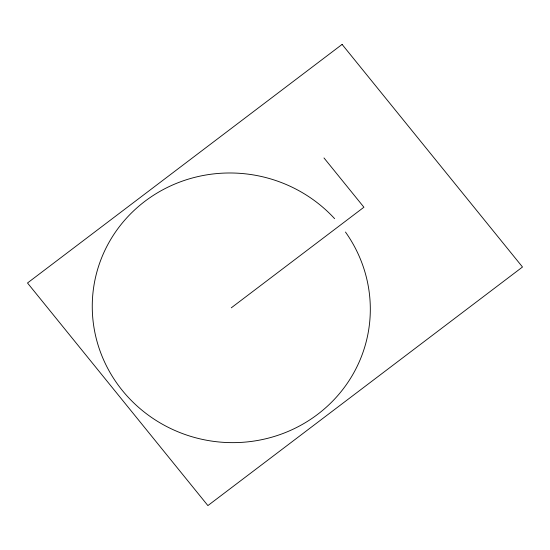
<?xml version="1.0" encoding="UTF-8"?>
<svg xmlns="http://www.w3.org/2000/svg" width="550" height="550" viewBox="0 0 550 550"><rect width="100%" height="100%" fill="white"/><g stroke="black" fill="none" stroke-linecap="round" stroke-linejoin="round"><path stroke-width="0.82" d="M231.289 307.814L363.921 207.226L323.978 157.939M345.462 232.031A139.15 134.716 9.4 0 1 248.696 441.753A139.15 134.716 9.4 0 1 100.98 259.483A139.15 134.716 9.4 0 1 334.613 218.653M342.1 44.412L27.5 282.989L207.9 505.587L522.5 267.011L342.1 44.412"/></g></svg>
